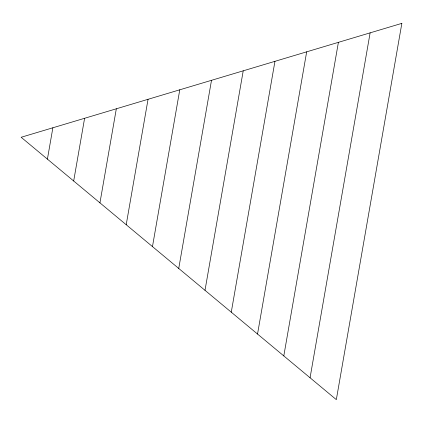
<?xml version="1.0" encoding="UTF-8"?>
<svg xmlns="http://www.w3.org/2000/svg" width="423" height="423" viewBox="0 0 423 423"><rect width="100%" height="100%" fill="white"/><g stroke="black" fill="none" stroke-linecap="round" stroke-linejoin="round"><path stroke-width="0.63" d="M47.413 159.133L52.875 127.772M73.681 180.996L84.6 118.281M99.944 202.86L116.325 108.79M126.207 224.724L148.05 99.299M152.476 246.588L179.775 89.803M178.739 268.452L211.5 80.312M205.007 290.321L243.225 70.821M231.27 312.185L274.95 61.33M257.533 334.048L306.675 51.833M283.801 355.912L338.4 42.342M310.064 377.776L370.125 32.851M401.85 23.36L336.327 399.64L21.15 137.269L401.85 23.36"/></g></svg>
